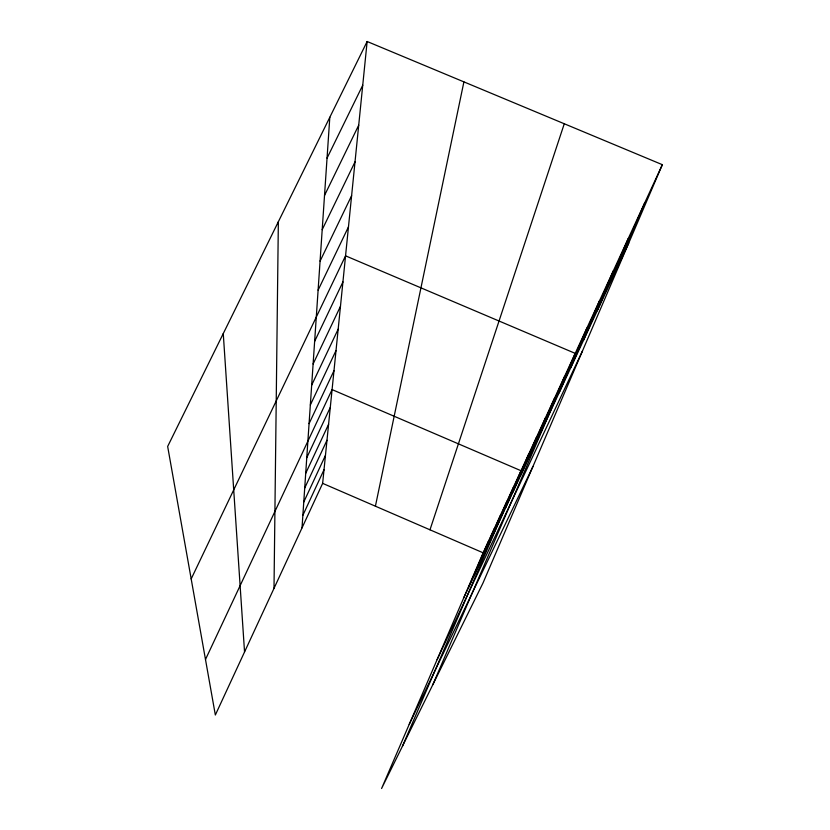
<?xml version="1.0" encoding="UTF-8"?>
<svg xmlns="http://www.w3.org/2000/svg" width="830" height="830" viewBox="0 0 830 830"><rect width="100%" height="100%" fill="white"/><g stroke="black" fill="none" stroke-linecap="round" stroke-linejoin="round"><path stroke-width="1.25" d="M274.004 588.356L278.351 221.724M302.016 527.88L329.811 117.269M367.14 41.5L167.66 446.457L215.344 715.004L322.642 483.361L367.14 41.5L662.34 164.682L482.915 583.2L381.582 788.5L483.133 552.811L662.34 164.682M375.409 506.196L463.908 81.88M429.982 529.81L564.276 123.763M505.408 508.251L528.689 454.145M512.888 492.169L536.823 436.518M520.856 475.03L545.497 417.749M529.364 456.739L554.741 397.726M538.463 437.161L564.628 376.322M432.804 684.74L575.221 353.373L345.55 255.827L191.18 578.935M559.057 392.901L586.955 327.954M570.75 367.742L599.634 300.502M583.428 340.476L613.36 270.777M597.226 310.814L628.269 238.469M612.281 278.434L644.537 203.246M468.66 587.267L488.631 540.89M473.971 575.844L494.431 528.347M479.574 563.798L500.542 515.108M485.488 551.089L506.985 501.144M491.744 537.633L513.812 486.38M402.446 746.232L521.033 470.735L332.083 389.592L205.487 659.487M302.867 515.295L324.011 469.728M304.714 488.061L326.979 440.263M303.77 502.036L325.453 455.39M463.617 598.108L628.787 242.941M306.768 457.704L330.288 407.447M305.71 473.308L328.587 424.306M309.071 423.642L333.992 370.668M310.337 405.009L336.015 350.55M437.109 659.632L582.515 350.872M313.107 363.986L340.466 306.332M311.675 385.162L338.173 329.157M314.643 341.348L342.925 281.941M318.108 290.178L348.465 226.891M409.221 724.351L532.964 466.47M320.079 261.128L351.609 195.673M322.206 229.661L355.012 161.892M324.52 195.455L358.705 125.206M327.051 158.136L362.731 85.231M322.642 483.361L483.133 552.811M223.26 333.567L244.549 651.955"/></g></svg>
